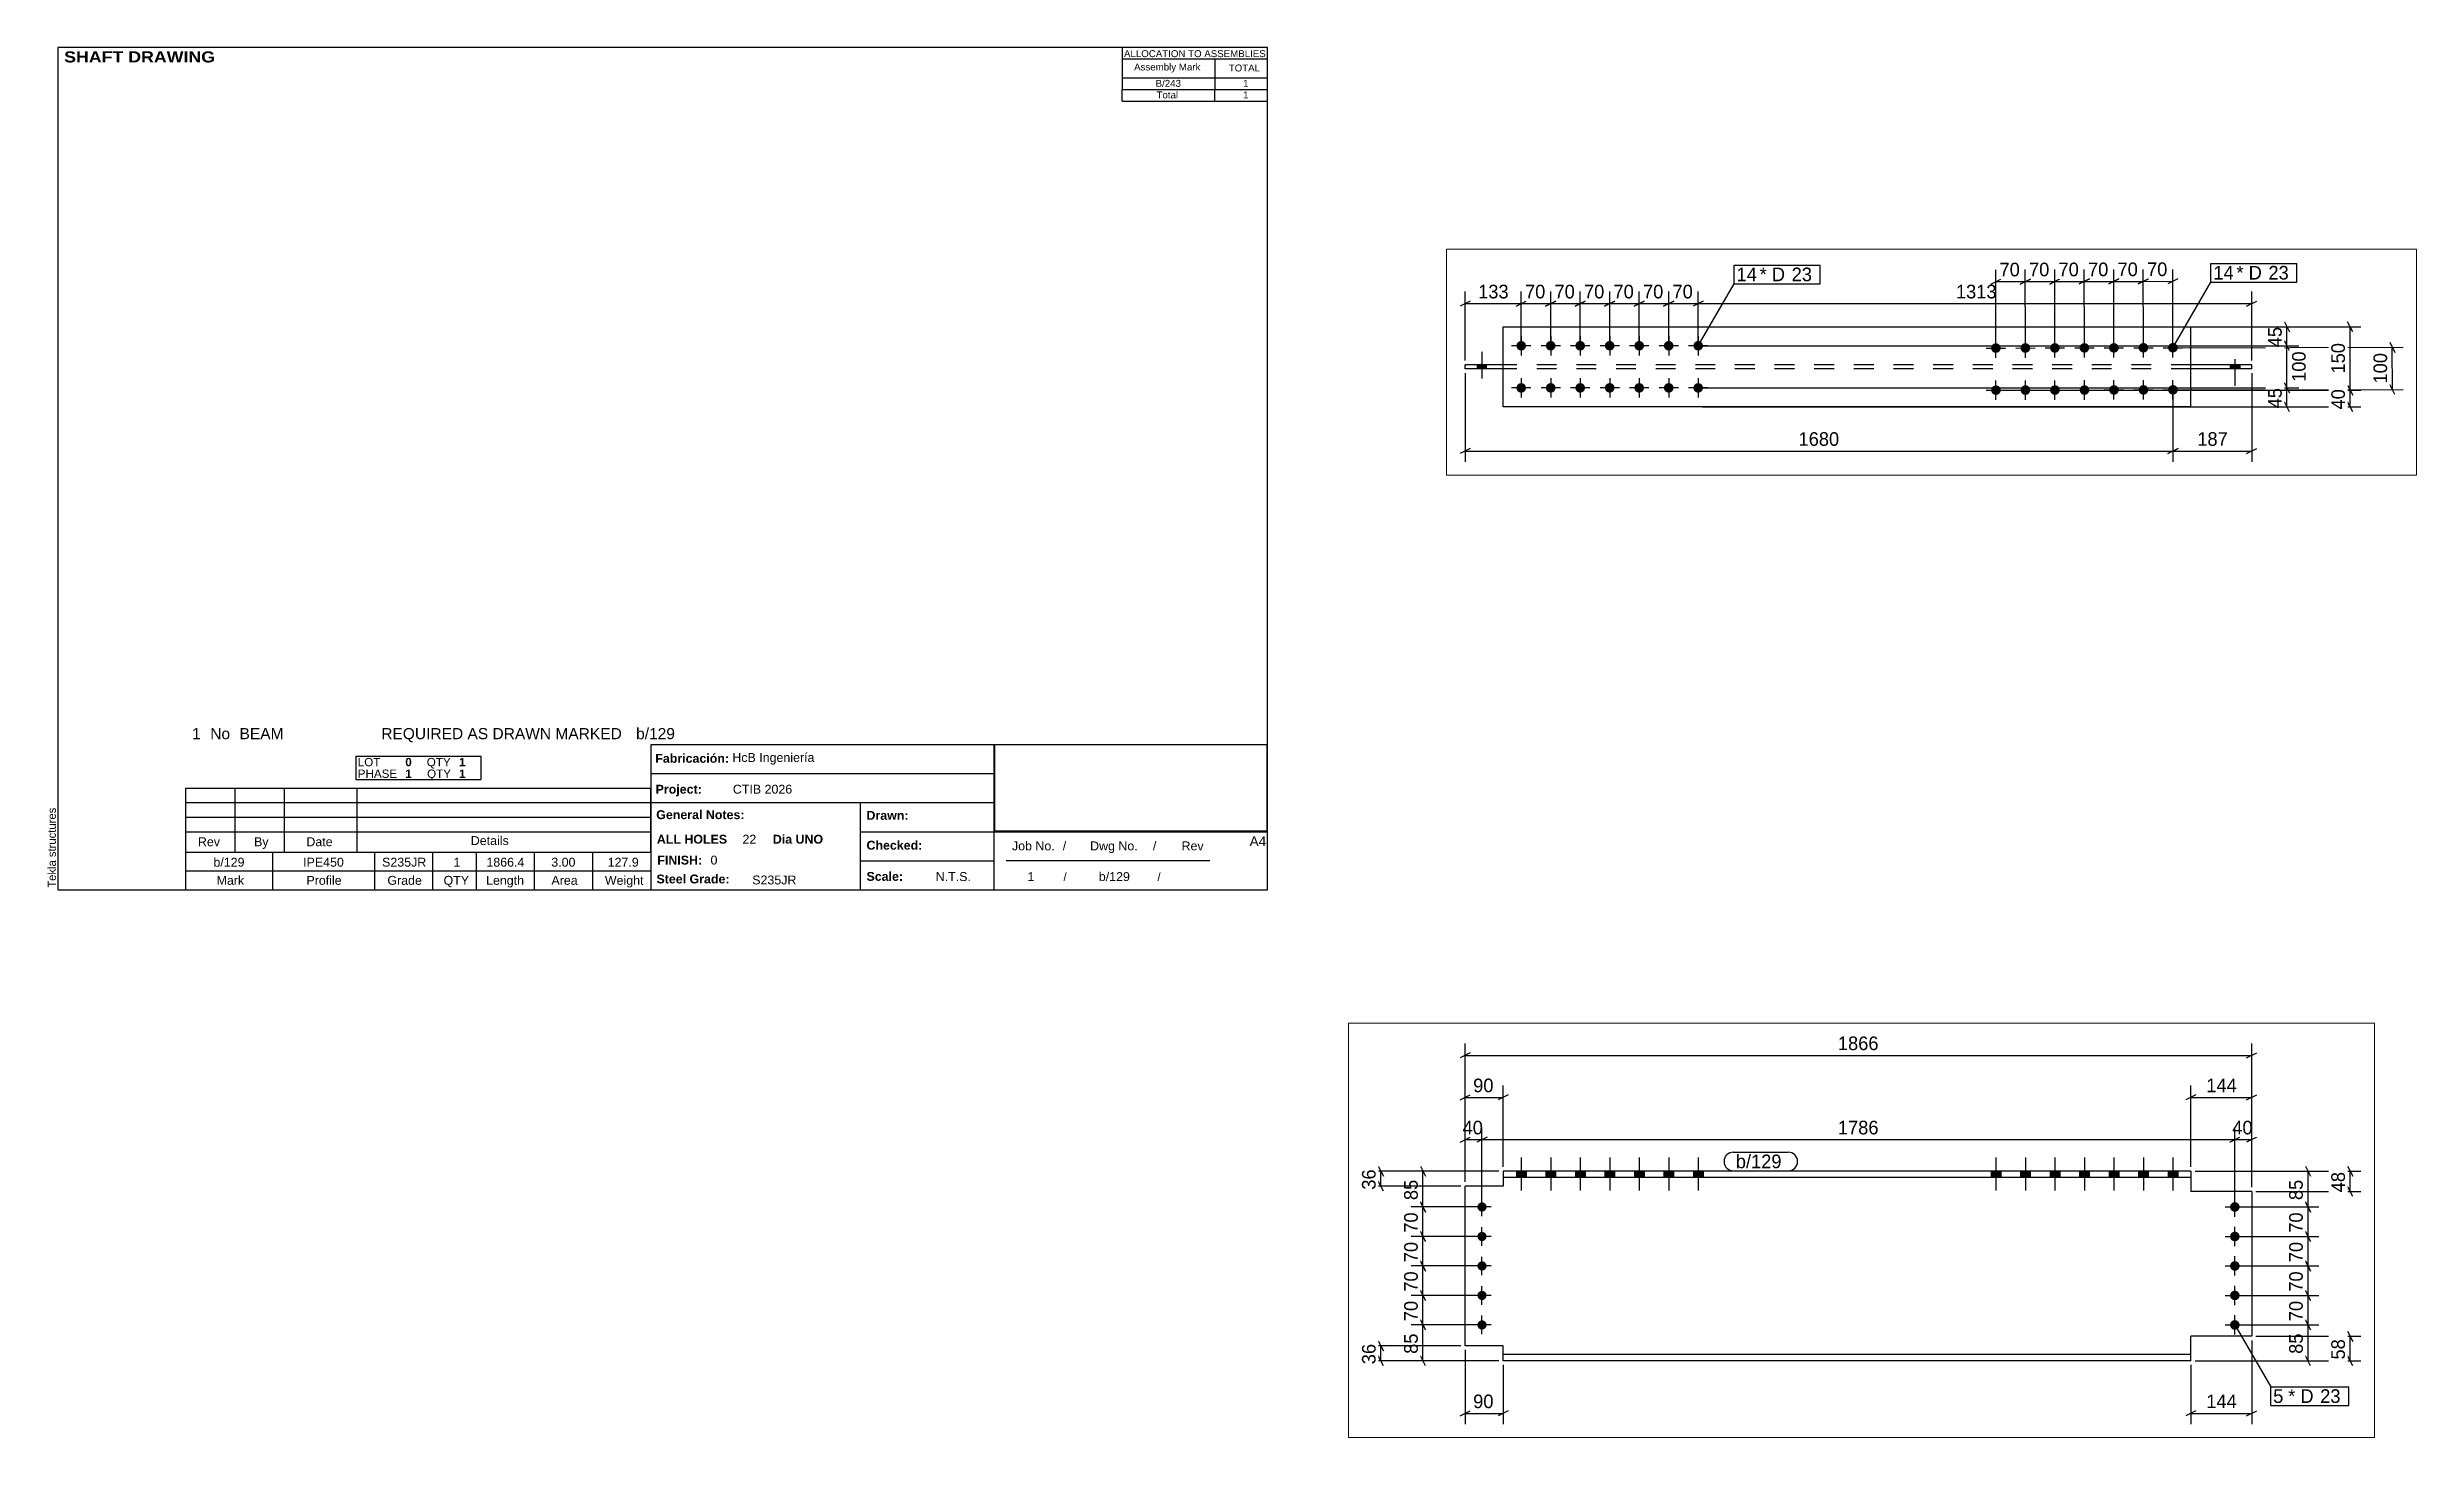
# Paper-space layout 'Layout1' of a CAD drawing. Header units: millimetres. Extents: x 2 to 565, y -125 to 205.
# The model-space entities are those that its viewports show. They can reach past a viewport. Long polylines and large blocks are cut down to what shows.
import ezdxf

# ---------------------------------------------------------------- set-up
doc = ezdxf.new("R2010")
doc.units = ezdxf.units.MM
doc.linetypes.add('DXK_LINE_DOT4', pattern=[0.9408, 0.4704, -0.4704])
doc.layers.add('Viewport layer', color=7, linetype='Continuous', plot=False)
doc.styles.add('Arial', font='ARIAL.TTF', dxfattribs={"height": 0.2})
doc.styles.add('Arial Black', font='ARIBLK.TTF', dxfattribs={"height": 0.2})
doc.styles.add('Arial Bold', font='ARIALBD.TTF', dxfattribs={"height": 0.2})
doc.styles.add('Comic Sans MS', font='COMIC.TTF', dxfattribs={"height": 0.2})

msp = doc.modelspace()

# ---------------------------------------------------------------- hatches: boundary and pattern name
at = {"linetype": 'Continuous'}
for points in [[(7699.6, 618), (7722.6, 618), (7722.6, 632.6), (7699.6, 632.6)], [(7699.6, 618), (7722.6, 618), (7722.6, 632.6), (7699.6, 632.6)], [(7769.6, 618), (7792.6, 618), (7792.6, 632.6), (7769.6, 632.6)], [(7769.6, 618), (7792.6, 618), (7792.6, 632.6), (7769.6, 632.6)], [(7839.6, 618), (7862.6, 618), (7862.6, 632.6), (7839.6, 632.6)], [(7839.6, 618), (7862.6, 618), (7862.6, 632.6), (7839.6, 632.6)], [(7909.6, 618), (7932.6, 618), (7932.6, 632.6), (7909.6, 632.6)], [(7909.6, 618), (7932.6, 618), (7932.6, 632.6), (7909.6, 632.6)], [(7979.6, 618), (8002.6, 618), (8002.6, 632.6), (7979.6, 632.6)], [(7979.6, 618), (8002.6, 618), (8002.6, 632.6), (7979.6, 632.6)], [(8049.6, 618), (8072.6, 618), (8072.6, 632.6), (8049.6, 632.6)], [(8049.6, 618), (8072.6, 618), (8072.6, 632.6), (8049.6, 632.6)], [(8119.6, 618), (8142.6, 618), (8142.6, 632.6), (8119.6, 632.6)], [(8119.6, 618), (8142.6, 618), (8142.6, 632.6), (8119.6, 632.6)], [(8849, 632.6), (8826, 632.6), (8826, 618), (8849, 618)], [(8849.1, 632.6), (8826.1, 632.6), (8826.1, 618), (8849.1, 618)], [(8919, 632.6), (8896, 632.6), (8896, 618), (8919, 618)], [(8919.1, 632.6), (8896.1, 632.6), (8896.1, 618), (8919.1, 618)], [(8989, 632.6), (8966, 632.6), (8966, 618), (8989, 618)], [(8989.1, 632.6), (8966.1, 632.6), (8966.1, 618), (8989.1, 618)], [(9059, 632.6), (9036, 632.6), (9036, 618), (9059, 618)], [(9059.1, 632.6), (9036.1, 632.6), (9036.1, 618), (9059.1, 618)], [(9129, 632.6), (9106, 632.6), (9106, 618), (9129, 618)], [(9129.1, 632.6), (9106.1, 632.6), (9106.1, 618), (9129.1, 618)], [(9199, 632.6), (9176, 632.6), (9176, 618), (9199, 618)], [(9199.1, 632.6), (9176.1, 632.6), (9176.1, 618), (9199.1, 618)], [(9269, 632.6), (9246, 632.6), (9246, 618), (9269, 618)], [(9269.1, 632.6), (9246.1, 632.6), (9246.1, 618), (9269.1, 618)], [(7607.1, 547.6, -1), (7629.1, 547.6, -1)], [(9393, 547.6, -1), (9416, 547.6, -1)], [(7607.1, 477.6, -1), (7629.1, 477.6, -1)], [(9393, 477.6, -1), (9416, 477.6, -1)], [(7607.1, 407.6, -1), (7629.1, 407.6, -1)], [(9393, 407.6, -1), (9416, 407.6, -1)], [(7607.1, 337.6, -1), (7629.1, 337.6, -1)], [(9393, 337.6, -1), (9416, 337.6, -1)], [(177, 296.1, -1), (177, 319.1, -1)], [(247, 296.1, -1), (247, 319.1, -1)], [(317, 296.1, -1), (317, 319.1, -1)], [(387, 296.1, -1), (387, 319.1, -1)], [(457, 296.1, -1), (457, 319.1, -1)], [(527, 296.1, -1), (527, 319.1, -1)], [(597, 296.1, -1), (597, 319.1, -1)], [(1303.3, 313.6, -1), (1303.4, 290.6, -1)], [(1373.3, 313.8, -1), (1373.4, 290.8, -1)], [(1443.3, 313.9, -1), (1443.4, 290.9, -1)], [(1513.3, 314, -1), (1513.4, 291, -1)], [(1583.3, 314.1, -1), (1583.4, 291.1, -1)], [(1653.3, 314.3, -1), (1653.4, 291.3, -1)], [(1723.3, 314.4, -1), (1723.4, 291.4, -1)], [(95, 262.3), (73, 262.3), (73, 252.9), (95, 252.9)], [(95, 262.3), (73, 262.3), (73, 252.9), (95, 252.9)], [(95, 262.3), (73, 262.3), (73, 252.9), (95, 252.9)], [(95, 262.3), (73, 262.3), (73, 252.9), (95, 252.9)], [(95, 262.3), (73, 262.3), (73, 252.9), (95, 252.9)], [(1858.9, 252.9), (1881.9, 252.9), (1881.9, 262.3), (1858.9, 262.3)], [(1858.9, 252.9), (1881.9, 252.9), (1881.9, 262.3), (1858.9, 262.3)], [(1858.9, 252.9), (1881.9, 252.9), (1881.9, 262.3), (1858.9, 262.3)], [(1858.9, 252.9), (1881.9, 252.9), (1881.9, 262.3), (1858.9, 262.3)], [(1858.9, 252.9), (1881.9, 252.9), (1881.9, 262.3), (1858.9, 262.3)], [(7607.1, 267.6, -1), (7629.1, 267.6, -1)], [(9393, 267.6, -1), (9416, 267.6, -1)], [(177, 196.1, -1), (177, 219.1, -1)], [(247, 196.1, -1), (247, 219.1, -1)], [(317, 196.1, -1), (317, 219.1, -1)], [(387, 196.1, -1), (387, 219.1, -1)], [(457, 196.1, -1), (457, 219.1, -1)], [(527, 196.1, -1), (527, 219.1, -1)], [(597, 196.1, -1), (597, 219.1, -1)], [(1303.5, 213.6, -1), (1303.6, 190.6, -1)], [(1373.5, 213.8, -1), (1373.6, 190.8, -1)], [(1443.5, 213.9, -1), (1443.6, 190.9, -1)], [(1513.5, 214, -1), (1513.6, 191, -1)], [(1583.5, 214.1, -1), (1583.6, 191.2, -1)], [(1653.5, 214.3, -1), (1653.6, 191.3, -1)], [(1723.5, 214.4, -1), (1723.6, 191.4, -1)]]:
    msp.add_hatch(color=3, dxfattribs=at).paths.add_polyline_path(points)

# ---------------------------------------------------------------- linework, layer by layer
at = {"color": 8, "linetype": 'Continuous'}
for p, q in [((7590.1, 913.6), (7566.1, 901.6)), ((7578.1, 907.6), (9444.5, 907.6)), ((9432.5, 901.6), (9456.5, 913.6)), ((7566.1, 801.6), (7590.1, 813.6)), ((7578.1, 807.6), (7668.4, 807.6)), ((7680.4, 813.6), (7656.4, 801.6)), ((7668.4, 642.6), (7668.4, 836)), ((9312.3, 813.6), (9288.3, 801.6)), ((9300.3, 642.6), (9300.3, 836)), ((9300.3, 807.6), (9444.5, 807.6)), ((9432.5, 801.6), (9456.5, 813.6)), ((7578.1, 607), (7578.1, 736)), ((7618.1, 557.6), (7618.1, 736)), ((9404.5, 557.6), (9404.5, 736)), ((9444.5, 594.6), (9444.5, 736)), ((7566.1, 701.6), (7590.1, 713.6)), ((7578.1, 707.6), (7618.1, 707.6)), ((7630.1, 713.6), (7606.1, 701.6)), ((9392.5, 701.6), (9416.5, 713.6)), ((9404.5, 707.6), (9444.5, 707.6)), ((9456.5, 713.6), (9432.5, 701.6)), ((7372.1, 644.6), (7384.1, 620.6)), ((7378.1, 597), (7378.1, 632.6)), ((7658.4, 632.6), (7449.7, 632.6)), ((7472.1, 644.6), (7484.1, 620.6)), ((7478.1, 547.6), (7478.1, 632.6)), ((9310.3, 632.6), (9603.7, 632.6)), ((9572.1, 644.6), (9584.1, 620.6)), ((9578.1, 547.6), (9578.1, 632.6)), ((9672.1, 644.6), (9684.1, 620.6)), ((9678.1, 584.6), (9678.1, 632.6)), ((7384.1, 585), (7372.1, 609)), ((9684.1, 572.6), (9672.1, 596.6)), ((7608.1, 547.6), (7449.7, 547.6)), ((7484.1, 535.6), (7472.1, 559.6)), ((9414.5, 547.6), (9603.7, 547.6)), ((9584.1, 535.6), (9572.1, 559.6)), ((1361.1, 454), (1385.1, 466)), ((1373.3, 312.3), (1373, 488.4)), ((1373.1, 460), (1443.1, 460.1)), ((1455.1, 466.1), (1431.1, 454.1)), ((1443.3, 312.4), (1443, 488.5)), ((1501.1, 454.2), (1525.1, 466.2)), ((1513.3, 312.5), (1513, 488.6)), ((1571.1, 454.3), (1595.1, 466.4)), ((1583.3, 312.6), (1583, 488.7)), ((1583.1, 460.3), (1653.1, 460.5)), ((1665.1, 466.5), (1641.1, 454.5)), ((1653.3, 312.8), (1653, 488.9)), ((1735.1, 466.6), (1711.1, 454.6)), ((1723.3, 312.9), (1723, 489)), ((7608.1, 477.6), (7449.7, 477.6)), ((7484.1, 465.6), (7472.1, 489.6)), ((9414.5, 477.6), (9603.7, 477.6)), ((9584.1, 465.6), (9572.1, 489.6)), ((56, 413.6), (32, 401.6)), ((44, 272.3), (44, 436)), ((44, 407.6), (177, 407.6)), ((165, 401.6), (189, 413.6)), ((177, 317.6), (177, 436)), ((235, 401.6), (259, 413.6)), ((247, 317.6), (247, 436)), ((305, 401.6), (329, 413.6)), ((317, 317.6), (317, 436)), ((375, 401.6), (399, 413.6)), ((387, 317.6), (387, 436)), ((445, 401.6), (469, 413.6)), ((457, 317.6), (457, 436)), ((515, 401.6), (539, 413.6)), ((527, 317.6), (527, 436)), ((527, 407.6), (597, 407.6)), ((609, 413.6), (585, 401.6)), ((609, 413.6), (585, 401.6)), ((597, 317.6), (597, 436)), ((597, 317.6), (597, 436)), ((597, 407.6), (1910.4, 407.6)), ((1898.4, 401.6), (1922.4, 413.6)), ((1910.4, 272.3), (1910.4, 436)), ((7608.1, 407.6), (7449.7, 407.6)), ((7472.1, 419.6), (7484.1, 395.6)), ((7478.1, 337.6), (7478.1, 407.6)), ((9414.5, 407.6), (9603.7, 407.6)), ((9584.1, 395.6), (9572.1, 419.6)), ((607, 352.6), (2019.6, 352.6)), ((1988, 364.6), (2000, 340.6)), ((1994, 307.6), (1994, 352.6)), ((2150, 340.6), (2138, 364.6)), ((2144, 202.1), (2144, 352.6)), ((7608.1, 337.6), (7449.7, 337.6)), ((7484.1, 325.6), (7472.1, 349.6)), ((9414.5, 337.6), (9603.7, 337.6)), ((9584.1, 325.6), (9572.1, 349.6)), ((607, 307.6), (2019.6, 307.6)), ((1733.4, 302.9), (2269.5, 303.9)), ((2000, 295.6), (1988, 319.6)), ((2237.9, 315.8), (2249.9, 291.8)), ((2244.1, 203.8), (2243.9, 303.8)), ((44, 242.9), (44, 32)), ((1910.4, 242.9), (1910.4, 32)), ((7372.1, 230.2), (7384.1, 206.2)), ((7608.1, 267.6), (7449.7, 267.6)), ((7484.1, 255.6), (7472.1, 279.6)), ((9414.5, 267.6), (9603.7, 267.6)), ((9444.5, 230.6), (9444.5, 32)), ((9584.1, 255.6), (9572.1, 279.6)), ((9672.1, 252.6), (9684.1, 228.6)), ((9678.1, 182.6), (9678.1, 240.6)), ((607, 207.6), (2022.4, 207.6)), ((1723.5, 192.9), (1723.5, 32)), ((1723.5, 192.9), (1723.5, 32)), ((1733.5, 202.9), (2269.7, 203.9)), ((2000, 195.6), (1988, 219.6)), ((2000, 150.6), (1988, 174.6)), ((2138, 214.1), (2150, 190.1)), ((2150, 150.6), (2138, 174.6)), ((2144, 162.6), (2144, 202.1)), ((2250.1, 191.8), (2238.1, 215.8)), ((7384.1, 170.6), (7372.1, 194.6)), ((7378.1, 182.6), (7378.1, 218.2)), ((7658.4, 182.6), (7449.7, 182.6)), ((7484.1, 170.6), (7472.1, 194.6)), ((7578.1, 208.2), (7578.1, 32)), ((7668.4, 172.6), (7668.4, 32)), ((9300.3, 172.6), (9300.3, 32)), ((9310.3, 182.6), (9603.7, 182.6)), ((9584.1, 170.6), (9572.1, 194.6)), ((9684.1, 170.6), (9672.1, 194.6)), ((607, 162.6), (2019.6, 162.6)), ((56, 63.6), (32, 51.6)), ((44, 57.6), (1723.5, 57.6)), ((1735.5, 63.6), (1711.5, 51.6)), ((1711.5, 51.6), (1735.5, 63.6)), ((1723.5, 57.6), (1910.4, 57.6)), ((1898.4, 51.6), (1922.4, 63.6)), ((7566.1, 51.6), (7590.1, 63.6)), ((7578.1, 57.6), (7668.4, 57.6)), ((7680.4, 63.6), (7656.4, 51.6)), ((9312.3, 63.6), (9288.3, 51.6)), ((9300.3, 57.6), (9444.5, 57.6)), ((9432.5, 51.6), (9456.5, 63.6))]:
    msp.add_line(p, q, dxfattribs=at)
at = {"color": 7, "linetype": 'Continuous'}
for p, q in [((7668.4, 632.6), (7668.4, 618)), ((9300.3, 632.6), (7668.4, 632.6)), ((9300.3, 632.6), (9300.3, 618)), ((7668.4, 597), (7578.1, 597)), ((7578.1, 218.2), (7578.1, 597)), ((7668.4, 618), (7668.4, 597)), ((7668.4, 618), (9300.3, 618)), ((9300.3, 618), (9300.3, 584.6)), ((9444.5, 584.6), (9300.3, 584.6)), ((9444.5, 584.6), (9444.5, 240.6)), ((134.3, 162.6), (134.3, 352.6)), ((134.3, 352.6), (1766.2, 352.6)), ((1766.2, 162.6), (1766.2, 352.6)), ((134.3, 262.3), (44, 262.3)), ((44, 252.9), (44, 262.3)), ((134.3, 252.9), (44, 252.9)), ((1910.4, 262.3), (1766.2, 262.3)), ((1910.4, 252.9), (1766.2, 252.9)), ((1910.4, 252.9), (1910.4, 262.3)), ((9444.5, 240.6), (9300.3, 240.6)), ((9300.3, 182.6), (9300.3, 240.6)), ((7668.4, 218.2), (7578.1, 218.2)), ((7668.4, 182.6), (7668.4, 218.2)), ((9300.3, 197.2), (7668.4, 197.2)), ((9300.3, 182.6), (7668.4, 182.6)), ((1766.2, 162.6), (134.3, 162.6))]:
    msp.add_line(p, q, dxfattribs=at)
at = {"color": 3, "linetype": 'Continuous'}
for p, q in [((7699.6, 632.6), (7699.6, 618)), ((7699.6, 632.6), (7699.6, 618)), ((7711.1, 664.8), (7711.1, 586.6)), ((7711.1, 664.8), (7711.1, 586.6)), ((7722.6, 632.6), (7722.6, 618)), ((7722.6, 632.6), (7722.6, 618)), ((7769.6, 632.6), (7769.6, 618)), ((7769.6, 632.6), (7769.6, 618)), ((7781.1, 664.8), (7781.1, 586.6)), ((7781.1, 664.8), (7781.1, 586.6)), ((7792.6, 632.6), (7792.6, 618)), ((7792.6, 632.6), (7792.6, 618)), ((7839.6, 632.6), (7839.6, 618)), ((7839.6, 632.6), (7839.6, 618)), ((7851.1, 664.8), (7851.1, 586.6)), ((7851.1, 664.8), (7851.1, 586.6)), ((7862.6, 632.6), (7862.6, 618)), ((7862.6, 632.6), (7862.6, 618)), ((7909.6, 632.6), (7909.6, 618)), ((7909.6, 632.6), (7909.6, 618)), ((7921.1, 664.8), (7921.1, 586.6)), ((7921.1, 664.8), (7921.1, 586.6)), ((7932.6, 632.6), (7932.6, 618)), ((7932.6, 632.6), (7932.6, 618)), ((7979.6, 632.6), (7979.6, 618)), ((7979.6, 632.6), (7979.6, 618)), ((7991.1, 664.8), (7991.1, 586.6)), ((7991.1, 664.8), (7991.1, 586.6)), ((8002.6, 632.6), (8002.6, 618)), ((8002.6, 632.6), (8002.6, 618)), ((8049.6, 632.6), (8049.6, 618)), ((8049.6, 632.6), (8049.6, 618)), ((8061.1, 664.8), (8061.1, 586.6)), ((8061.1, 664.8), (8061.1, 586.6)), ((8072.6, 632.6), (8072.6, 618)), ((8072.6, 632.6), (8072.6, 618)), ((8119.6, 632.6), (8119.6, 618)), ((8119.6, 632.6), (8119.6, 618)), ((8131.1, 664.8), (8131.1, 586.6)), ((8131.1, 664.8), (8131.1, 586.6)), ((8142.6, 632.6), (8142.6, 618)), ((8142.6, 632.6), (8142.6, 618)), ((8826, 632.6), (8826, 618)), ((8826.1, 632.6), (8826.1, 618)), ((8837.5, 664.8), (8837.5, 586.6)), ((8837.6, 664.8), (8837.6, 586.6)), ((8849, 632.6), (8849, 618)), ((8849.1, 632.6), (8849.1, 618)), ((8896, 632.6), (8896, 618)), ((8896.1, 632.6), (8896.1, 618)), ((8907.5, 664.8), (8907.5, 586.6)), ((8907.6, 664.8), (8907.6, 586.6)), ((8919, 632.6), (8919, 618)), ((8919.1, 632.6), (8919.1, 618)), ((8966, 632.6), (8966, 618)), ((8966.1, 632.6), (8966.1, 618)), ((8977.5, 664.8), (8977.5, 586.6)), ((8977.6, 664.8), (8977.6, 586.6)), ((8989, 632.6), (8989, 618)), ((8989.1, 632.6), (8989.1, 618)), ((9036, 632.6), (9036, 618)), ((9036.1, 632.6), (9036.1, 618)), ((9047.5, 664.8), (9047.5, 586.6)), ((9047.6, 664.8), (9047.6, 586.6)), ((9059, 632.6), (9059, 618)), ((9059.1, 632.6), (9059.1, 618)), ((9106, 632.6), (9106, 618)), ((9106.1, 632.6), (9106.1, 618)), ((9117.5, 664.8), (9117.5, 586.6)), ((9117.6, 664.8), (9117.6, 586.6)), ((9129, 632.6), (9129, 618)), ((9129.1, 632.6), (9129.1, 618)), ((9176, 632.6), (9176, 618)), ((9176.1, 632.6), (9176.1, 618)), ((9187.5, 664.8), (9187.5, 586.6)), ((9187.6, 664.8), (9187.6, 586.6)), ((9199, 632.6), (9199, 618)), ((9199.1, 632.6), (9199.1, 618)), ((9246, 632.6), (9246, 618)), ((9246.1, 632.6), (9246.1, 618)), ((9257.5, 664.8), (9257.5, 586.6)), ((9257.6, 664.8), (9257.6, 586.6)), ((9269, 632.6), (9269, 618)), ((9269.1, 632.6), (9269.1, 618)), ((7618.1, 525.6), (7618.1, 569.6)), ((9404.5, 524.6), (9404.5, 570.6)), ((7640.1, 547.6), (7596.1, 547.6)), ((9381.5, 547.6), (9427.5, 547.6)), ((7640.1, 477.6), (7596.1, 477.6)), ((7618.1, 455.6), (7618.1, 499.6)), ((9381.5, 477.6), (9427.5, 477.6)), ((9404.5, 454.6), (9404.5, 500.6)), ((7640.1, 407.6), (7596.1, 407.6)), ((7618.1, 385.6), (7618.1, 429.6)), ((9381.5, 407.6), (9427.5, 407.6)), ((9404.5, 384.6), (9404.5, 430.6)), ((7640.1, 337.6), (7596.1, 337.6)), ((7618.1, 315.6), (7618.1, 359.6)), ((9381.5, 337.6), (9427.5, 337.6)), ((9404.5, 314.6), (9404.5, 360.6)), ((84, 229.7), (84, 292.9)), ((84, 229.7), (84, 292.9)), ((84, 229.7), (84, 292.9)), ((84, 229.7), (84, 292.9)), ((84, 229.7), (84, 292.9)), ((200, 307.6), (154, 307.6)), ((177, 330.6), (177, 284.6)), ((270, 307.6), (224, 307.6)), ((247, 330.6), (247, 284.6)), ((340, 307.6), (294, 307.6)), ((317, 330.6), (317, 284.6)), ((410, 307.6), (364, 307.6)), ((387, 330.6), (387, 284.6)), ((480, 307.6), (434, 307.6)), ((457, 330.6), (457, 284.6)), ((550, 307.6), (504, 307.6)), ((527, 330.6), (527, 284.6)), ((620, 307.6), (574, 307.6)), ((597, 330.6), (597, 284.6)), ((1280.4, 302.1), (1326.4, 302.2)), ((1303.4, 279.1), (1303.3, 325.1)), ((1350.4, 302.2), (1396.4, 302.3)), ((1373.4, 279.3), (1373.3, 325.3)), ((1420.4, 302.4), (1466.4, 302.4)), ((1443.4, 279.4), (1443.3, 325.4)), ((1490.4, 302.5), (1536.4, 302.6)), ((1513.4, 279.5), (1513.3, 325.5)), ((1560.4, 302.6), (1606.4, 302.7)), ((1583.4, 279.6), (1583.3, 325.6)), ((1630.4, 302.7), (1676.4, 302.8)), ((1653.4, 279.8), (1653.3, 325.8)), ((1700.4, 302.9), (1746.4, 302.9)), ((1723.4, 279.9), (1723.3, 325.9)), ((7618.1, 245.6), (7618.1, 289.6)), ((9404.5, 244.6), (9404.5, 290.6)), ((73, 252.9), (73, 262.3)), ((73, 252.9), (73, 262.3)), ((73, 252.9), (73, 262.3)), ((73, 252.9), (73, 262.3)), ((73, 252.9), (73, 262.3)), ((95, 252.9), (95, 262.3)), ((95, 252.9), (95, 262.3)), ((95, 252.9), (95, 262.3)), ((95, 252.9), (95, 262.3)), ((95, 252.9), (95, 262.3)), ((177, 230.6), (177, 184.6)), ((247, 230.6), (247, 184.6)), ((317, 230.6), (317, 184.6)), ((387, 230.6), (387, 184.6)), ((457, 230.6), (457, 184.6)), ((527, 230.6), (527, 184.6)), ((597, 230.6), (597, 184.6)), ((1303.6, 179.1), (1303.5, 225.1)), ((1373.6, 179.3), (1373.5, 225.3)), ((1443.6, 179.4), (1443.5, 225.4)), ((1513.6, 179.5), (1513.5, 225.5)), ((1583.6, 179.7), (1583.5, 225.6)), ((1653.6, 179.8), (1653.5, 225.8)), ((1723.6, 179.9), (1723.5, 225.9)), ((1858.9, 262.3), (1858.9, 252.9)), ((1858.9, 262.3), (1858.9, 252.9)), ((1858.9, 262.3), (1858.9, 252.9)), ((1858.9, 262.3), (1858.9, 252.9)), ((1858.9, 262.3), (1858.9, 252.9)), ((1870.4, 275.5), (1870.4, 212.3)), ((1870.4, 275.5), (1870.4, 212.3)), ((1870.4, 275.5), (1870.4, 212.3)), ((1870.4, 275.5), (1870.4, 212.3)), ((1870.4, 275.5), (1870.4, 212.3)), ((1881.9, 262.3), (1881.9, 252.9)), ((1881.9, 262.3), (1881.9, 252.9)), ((1881.9, 262.3), (1881.9, 252.9)), ((1881.9, 262.3), (1881.9, 252.9)), ((1881.9, 262.3), (1881.9, 252.9)), ((7640.1, 267.6), (7596.1, 267.6)), ((9381.5, 267.6), (9427.5, 267.6)), ((200, 207.6), (154, 207.6)), ((270, 207.6), (224, 207.6)), ((340, 207.6), (294, 207.6)), ((410, 207.6), (364, 207.6)), ((480, 207.6), (434, 207.6)), ((550, 207.6), (504, 207.6)), ((620, 207.6), (574, 207.6)), ((1280.5, 202.1), (1326.5, 202.2)), ((1350.5, 202.2), (1396.5, 202.3)), ((1420.5, 202.4), (1466.5, 202.4)), ((1490.5, 202.5), (1536.5, 202.6)), ((1560.5, 202.6), (1606.5, 202.7)), ((1630.5, 202.7), (1676.5, 202.8)), ((1700.5, 202.9), (1746.5, 202.9))]:
    msp.add_line(p, q, dxfattribs=at)
at = {"color": 7, "linetype": 'DXK_LINE_DOT4'}
for p, q in [((1766.2, 262.3), (134.3, 262.3)), ((1766.2, 252.9), (134.3, 252.9))]:
    msp.add_line(p, q, dxfattribs=at)

# ---------------------------------------------------------------- wipeouts: each hides what was drawn before it
at = {"color": 0}
for points in [[(733.3, 460.8), (733.3, 492.8), (688, 492.8), (688, 460.8)], [(1864.6, 464.8), (1864.6, 496.8), (1819.4, 496.8), (1819.4, 464.8)], [(9521.6, 82.4), (9521.6, 114.4), (9495.5, 114.4), (9495.5, 82.4)]]:
    msp.add_wipeout(points, dxfattribs=at)

# ---------------------------------------------------------------- next in the draw order: wipeouts: each hides what was drawn before it
for points in [[(8566.4, 913.6), (8566.4, 958.4), (8456.2, 958.4), (8456.2, 913.6)], [(9414.5, 813.6), (9414.5, 858.4), (9330.3, 858.4), (9330.3, 813.6)], [(7630.6, 713.6), (7630.6, 758.4), (7565.6, 758.4), (7565.6, 713.6)], [(9457, 713.6), (9457, 758.4), (9392.1, 758.4), (9392.1, 713.6)], [(7472.1, 622.6), (7427.3, 622.6), (7427.3, 557.6), (7472.1, 557.6)], [(8338.9, 639.6), (8338.9, 671.6), (8220.4, 671.6), (8220.4, 639.6)], [(9572.1, 622.6), (9527.3, 622.6), (9527.3, 557.6), (9572.1, 557.6)], [(1440.5, 466.1), (1440.4, 510.9), (1375.5, 510.8), (1375.6, 466)], [(1650.5, 466.5), (1650.4, 511.3), (1585.5, 511.2), (1585.6, 466.4)], [(152.6, 413.6), (152.6, 458.4), (68.4, 458.4), (68.4, 413.6)], [(594.5, 413.6), (594.5, 458.4), (529.6, 458.4), (529.6, 413.6)], [(733.3, 460.8), (733.3, 492.8), (688, 492.8), (688, 460.8)], [(1305.4, 413.6), (1305.4, 458.4), (1202.1, 458.4), (1202.1, 413.6)], [(1864.6, 464.8), (1864.6, 496.8), (1819.4, 496.8), (1819.4, 464.8)], [(7472.1, 405.1), (7427.3, 405.1), (7427.3, 340.1), (7472.1, 340.1)], [(1988, 362.6), (1943.2, 362.6), (1943.2, 297.6), (1988, 297.6)], [(2138, 319.4), (2093.2, 319.4), (2093.2, 235.3), (2138, 235.3)], [(2237.9, 295.9), (2193.1, 295.8), (2193.3, 211.7), (2238.1, 211.7)], [(9521.6, 82.4), (9521.6, 114.4), (9495.5, 114.4), (9495.5, 82.4)], [(938.9, 63.6), (938.9, 108.4), (828.7, 108.4), (828.7, 63.6)], [(1859.1, 63.6), (1859.1, 108.4), (1774.9, 108.4), (1774.9, 63.6)], [(7655.7, 63.6), (7655.7, 108.4), (7590.8, 108.4), (7590.8, 63.6)], [(9414.5, 63.6), (9414.5, 108.4), (9330.3, 108.4), (9330.3, 63.6)]]:
    msp.add_wipeout(points, dxfattribs=at)

# ---------------------------------------------------------------- next in the draw order: linework, layer by layer
at = {"color": 8, "linetype": 'Continuous'}
for p, q in [((9444.5, 594.6), (9444.5, 936)), ((7578.1, 607), (7578.1, 836)), ((9444.5, 594.6), (9444.5, 836)), ((7618.1, 557.6), (7618.1, 736)), ((9404.5, 557.6), (9404.5, 736)), ((7630.1, 713.6), (7606.1, 701.6)), ((7618.1, 707.6), (9404.5, 707.6)), ((9392.5, 701.6), (9416.5, 713.6)), ((7658.4, 632.6), (7349.7, 632.6)), ((9310.3, 632.6), (9703.7, 632.6)), ((7568.1, 597), (7349.7, 597)), ((9454.5, 584.6), (9703.7, 584.6)), ((7608.1, 547.6), (7449.7, 547.6)), ((7472.1, 559.6), (7484.1, 535.6)), ((7478.1, 477.6), (7478.1, 547.6)), ((9414.5, 547.6), (9603.7, 547.6)), ((9572.1, 559.6), (9584.1, 535.6)), ((9578.1, 477.6), (9578.1, 547.6)), ((1291.1, 453.8), (1315.1, 465.9)), ((1303.3, 312.1), (1303, 488.2)), ((1303.1, 459.8), (1373.1, 460)), ((1385.1, 466), (1361.1, 454)), ((1373.3, 312.3), (1373, 488.4)), ((1431.1, 454.1), (1455.1, 466.1)), ((1443.3, 312.4), (1443, 488.5)), ((1513.1, 460.2), (1583.1, 460.3)), ((1595.1, 466.4), (1571.1, 454.3)), ((1583.3, 312.6), (1583, 488.7)), ((1641.1, 454.5), (1665.1, 466.5)), ((1653.3, 312.8), (1653, 488.9)), ((1653.1, 460.5), (1723.1, 460.6)), ((165, 401.6), (189, 413.6)), ((177, 317.6), (177, 436)), ((457, 407.6), (527, 407.6)), ((539, 413.6), (515, 401.6)), ((527, 317.6), (527, 436)), ((7608.1, 407.6), (7449.7, 407.6)), ((7484.1, 395.6), (7472.1, 419.6)), ((1313.5, 352.6), (2169.6, 352.6)), ((7608.1, 337.6), (7449.7, 337.6)), ((7472.1, 349.6), (7484.1, 325.6)), ((7478.1, 267.6), (7478.1, 337.6)), ((607, 307.6), (2022.4, 307.6)), ((1988, 319.6), (2000, 295.6)), ((1994, 207.6), (1994, 307.6)), ((2138, 214.1), (2150, 190.1))]:
    msp.add_line(p, q, dxfattribs=at)
at = {"color": 7, "linetype": 'Continuous'}
for p, q in [((597, 307.6), (682, 454.8)), ((682, 454.8), (682, 498.8)), ((1813.4, 458.8), (1813.4, 502.8)), ((9404.5, 267.6), (9489.5, 120.4)), ((9489.5, 76.4), (9489.5, 120.4))]:
    msp.add_line(p, q, dxfattribs=at)

# ---------------------------------------------------------------- next in the draw order: texts
at = {"color": 3, "style": 'Comic Sans MS'}
for s, p in [('1866', (8462.6, 920)), ('144', (9336.7, 820)), ('40', (7572, 720)), ('40', (9398.5, 720)), ('133', (74.8, 420)), ('70', (536, 420)), ('1313', (1208.5, 420)), ('1680', (835.1, 70)), ('187', (1781.3, 70)), ('90', (7597.2, 70)), ('144', (9336.7, 70))]:
    msp.add_text(s, height=32.38, dxfattribs=at).set_placement(p)
for s, rotation, p in [('85', 90.0002, (7465.7, 564)), ('85', 90.0002, (9565.7, 564)), ('70', 0.1031, (1382, 472.4)), ('70', 0.1031, (1592, 472.8)), ('45', 90.0002, (1981.6, 304)), ('70', 90.0002, (7465.7, 346.5)), ('150', 90.0002, (2131.6, 241.7)), ('100', 90.1033, (2231.7, 218.1))]:
    msp.add_text(s, height=32.38, rotation=rotation, dxfattribs=at).set_placement(p)

# ---------------------------------------------------------------- next in the draw order: wipeouts: each hides what was drawn before it
at = {"color": 0}
for points in [[(8338.9, 639.6), (8338.9, 671.6), (8220.4, 671.6), (8220.4, 639.6)], [(809.1, 460.8), (809.1, 492.8), (742.9, 492.8), (742.9, 460.8)], [(1940.4, 464.8), (1940.4, 496.8), (1874.2, 496.8), (1874.2, 464.8)], [(9597.4, 82.4), (9597.4, 114.4), (9531.2, 114.4), (9531.2, 82.4)]]:
    msp.add_wipeout(points, dxfattribs=at)

# ---------------------------------------------------------------- next in the draw order: linework, layer by layer
at = {"color": 7, "linetype": 'Continuous'}
for p, q in [((8214.4, 677.6), (8344.9, 677.6)), ((8214.4, 633.6), (8344.9, 633.6))]:
    msp.add_line(p, q, dxfattribs=at)
for centre, start, end in [((8214.4, 655.6), 90, 270), ((8344.9, 655.6), 270, 90)]:
    msp.add_arc(centre, 22, start, end, dxfattribs=at)

# ---------------------------------------------------------------- next in the draw order: texts
at = {"color": 3, "style": 'Comic Sans MS'}
msp.add_text('b/129', height=32.38, dxfattribs=at).set_placement((8220.4, 639.6))

# ---------------------------------------------------------------- next in the draw order: wipeouts: each hides what was drawn before it
at = {"color": 0}
for points in [[(7655.7, 813.6), (7655.7, 858.4), (7590.8, 858.4), (7590.8, 813.6)], [(8566.4, 713.6), (8566.4, 758.4), (8456.2, 758.4), (8456.2, 713.6)], [(7372.1, 647.3), (7327.3, 647.3), (7327.3, 582.3), (7372.1, 582.3)], [(9672.1, 641.1), (9627.3, 641.1), (9627.3, 576.1), (9672.1, 576.1)], [(1370.5, 466), (1370.4, 510.8), (1305.5, 510.7), (1305.6, 465.9)], [(1580.5, 466.3), (1580.4, 511.1), (1515.5, 511), (1515.6, 466.2)], [(1720.5, 466.6), (1720.4, 511.4), (1655.5, 511.3), (1655.6, 466.5)], [(7472.1, 545.1), (7427.3, 545.1), (7427.3, 480.1), (7472.1, 480.1)], [(9572.1, 545.1), (9527.3, 545.1), (9527.3, 480.1), (9572.1, 480.1)], [(524.5, 413.6), (524.5, 458.4), (459.6, 458.4), (459.6, 413.6)], [(809.1, 460.8), (809.1, 492.8), (742.9, 492.8), (742.9, 460.8)], [(1940.4, 464.8), (1940.4, 496.8), (1874.2, 496.8), (1874.2, 464.8)], [(2044.8, 299.7), (2000, 299.7), (2000, 215.5), (2044.8, 215.5)], [(7472.1, 335.1), (7427.3, 335.1), (7427.3, 270.1), (7472.1, 270.1)], [(9597.4, 82.4), (9597.4, 114.4), (9531.2, 114.4), (9531.2, 82.4)]]:
    msp.add_wipeout(points, dxfattribs=at)

# ---------------------------------------------------------------- next in the draw order: linework, layer by layer
at = {"color": 8, "linetype": 'Continuous'}
for p, q in [((7578.1, 607), (7578.1, 936)), ((1443.1, 460.1), (1513.1, 460.2)), ((1525.1, 466.2), (1501.1, 454.2)), ((1513.3, 312.5), (1513, 488.6)), ((7608.1, 477.6), (7449.7, 477.6)), ((7472.1, 489.6), (7484.1, 465.6)), ((7478.1, 407.6), (7478.1, 477.6)), ((9414.5, 477.6), (9603.7, 477.6)), ((9572.1, 489.6), (9584.1, 465.6)), ((9578.1, 407.6), (9578.1, 477.6)), ((387, 407.6), (457, 407.6)), ((469, 413.6), (445, 401.6)), ((457, 317.6), (457, 436)), ((7608.1, 267.6), (7449.7, 267.6)), ((7472.1, 279.6), (7484.1, 255.6)), ((7478.1, 182.6), (7478.1, 267.6)), ((607, 207.6), (2019.6, 207.6)), ((1988, 219.6), (2000, 195.6)), ((1994, 162.6), (1994, 207.6))]:
    msp.add_line(p, q, dxfattribs=at)
at = {"color": 7, "linetype": 'Continuous'}
msp.add_line((1723.4, 302.9), (1813.4, 458.8), dxfattribs=at)

# ---------------------------------------------------------------- next in the draw order: texts
at = {"color": 3, "style": 'Comic Sans MS'}
for s, height, p in [('90', 32.38, (7597.2, 820)), ('1786', 32.38, (8462.6, 720)), ('70', 32.38, (466, 420)), ('14', 32.38, (688, 460.8)), ('14', 32.38, (1819.4, 464.8)), ('5', 32.4, (9495.5, 82.4))]:
    msp.add_text(s, height=height, dxfattribs=at).set_placement(p)
for s, rotation, p in [('36', 90.0002, (7365.7, 588.7)), ('48', 90.0002, (9665.7, 582.5)), ('70', 90.0002, (7465.7, 486.5)), ('70', 90.0002, (9565.7, 486.5)), ('70', 0.1031, (1312, 472.3)), ('70', 0.1031, (1522, 472.6)), ('70', 0.1031, (1662, 472.9)), ('100', 90.0002, (2038.4, 221.9)), ('70', 90.0002, (7465.7, 276.5))]:
    msp.add_text(s, height=32.38, rotation=rotation, dxfattribs=at).set_placement(p)

# ---------------------------------------------------------------- next in the draw order: wipeouts: each hides what was drawn before it
at = {"color": 0}
for points in [[(870.8, 460.8), (870.8, 492.8), (818.7, 492.8), (818.7, 460.8)], [(2002.2, 464.8), (2002.2, 496.8), (1950, 496.8), (1950, 464.8)], [(9659.1, 82.4), (9659.1, 114.4), (9607, 114.4), (9607, 82.4)]]:
    msp.add_wipeout(points, dxfattribs=at)

# ---------------------------------------------------------------- next in the draw order: wipeouts: each hides what was drawn before it
for points in [[(1510.5, 466.2), (1510.4, 511), (1445.5, 510.9), (1445.6, 466.1)], [(454.5, 413.6), (454.5, 458.4), (389.6, 458.4), (389.6, 413.6)], [(870.8, 460.8), (870.8, 492.8), (818.7, 492.8), (818.7, 460.8)], [(2002.2, 464.8), (2002.2, 496.8), (1950, 496.8), (1950, 464.8)], [(7472.1, 475.1), (7427.3, 475.1), (7427.3, 410.1), (7472.1, 410.1)], [(9572.1, 475.1), (9527.3, 475.1), (9527.3, 410.1), (9572.1, 410.1)], [(7472.1, 257.6), (7427.3, 257.6), (7427.3, 192.6), (7472.1, 192.6)], [(1988, 217.6), (1943.2, 217.6), (1943.2, 152.6), (1988, 152.6)], [(9659.1, 82.4), (9659.1, 114.4), (9607, 114.4), (9607, 82.4)]]:
    msp.add_wipeout(points, dxfattribs=at)

# ---------------------------------------------------------------- next in the draw order: linework, layer by layer
at = {"color": 7, "linetype": 'Continuous'}
for p, q in [((682, 498.8), (886.4, 498.8)), ((682, 454.8), (886.4, 454.8)), ((886.4, 454.8), (886.4, 498.8)), ((1813.4, 502.8), (2017.8, 502.8)), ((1813.4, 458.8), (2017.8, 458.8)), ((2017.8, 458.8), (2017.8, 502.8)), ((9489.5, 120.4), (9674.7, 120.4)), ((9674.7, 76.4), (9674.7, 120.4)), ((9489.5, 76.4), (9674.7, 76.4))]:
    msp.add_line(p, q, dxfattribs=at)
at = {"color": 8, "linetype": 'Continuous'}
for p, q in [((317, 407.6), (387, 407.6)), ((399, 413.6), (375, 401.6)), ((387, 317.6), (387, 436)), ((9414.5, 407.6), (9603.7, 407.6)), ((9572.1, 419.6), (9584.1, 395.6)), ((9578.1, 337.6), (9578.1, 407.6)), ((1313.5, 202.1), (2169.6, 202.1)), ((1313.5, 202.1), (2169.6, 202.1)), ((7568.1, 218.2), (7349.7, 218.2)), ((7658.4, 182.6), (7349.7, 182.6)), ((1313.5, 162.6), (2169.6, 162.6))]:
    msp.add_line(p, q, dxfattribs=at)

# ---------------------------------------------------------------- next in the draw order: texts
at = {"color": 3, "style": 'Comic Sans MS'}
for s, p in [('70', (396, 420)), ('* D', (742.9, 460.8)), ('23', (818.7, 460.8)), ('* D', (1874.2, 464.8)), ('23', (1950, 464.8)), ('* D', (9531.2, 82.4)), ('23', (9607, 82.4))]:
    msp.add_text(s, height=32.38, dxfattribs=at).set_placement(p)
for s, rotation, p in [('70', 0.1031, (1452, 472.5)), ('70', 90.0002, (7465.7, 416.5)), ('70', 90.0002, (9565.7, 416.5)), ('85', 90.0002, (7465.7, 199)), ('45', 90.0002, (1981.6, 159))]:
    msp.add_text(s, height=32.38, rotation=rotation, dxfattribs=at).set_placement(p)

# ---------------------------------------------------------------- next in the draw order: wipeouts: each hides what was drawn before it
at = {"color": 0}
for points in [[(384.5, 413.6), (384.5, 458.4), (319.6, 458.4), (319.6, 413.6)], [(9572.1, 405.1), (9527.3, 405.1), (9527.3, 340.1), (9572.1, 340.1)], [(7372.1, 232.9), (7327.3, 232.9), (7327.3, 167.9), (7372.1, 167.9)], [(2138, 214.8), (2093.2, 214.8), (2093.2, 149.9), (2138, 149.9)]]:
    msp.add_wipeout(points, dxfattribs=at)

# ---------------------------------------------------------------- next in the draw order: linework, layer by layer
at = {"color": 8, "linetype": 'Continuous'}
for p, q in [((247, 407.6), (317, 407.6)), ((329, 413.6), (305, 401.6)), ((317, 317.6), (317, 436)), ((9414.5, 337.6), (9603.7, 337.6)), ((9572.1, 349.6), (9584.1, 325.6)), ((9578.1, 267.6), (9578.1, 337.6))]:
    msp.add_line(p, q, dxfattribs=at)

# ---------------------------------------------------------------- next in the draw order: texts
at = {"color": 3, "style": 'Comic Sans MS'}
msp.add_text('70', height=32.38, dxfattribs=at).set_placement((326, 420))
for s, p in [('70', (9565.7, 346.5)), ('40', (2131.6, 156.3)), ('36', (7365.7, 174.3))]:
    msp.add_text(s, height=32.38, rotation=90.0002, dxfattribs=at).set_placement(p)

# ---------------------------------------------------------------- next in the draw order: wipeouts: each hides what was drawn before it
at = {"color": 0}
for points in [[(314.5, 413.6), (314.5, 458.4), (249.6, 458.4), (249.6, 413.6)], [(9572.1, 335.1), (9527.3, 335.1), (9527.3, 270.1), (9572.1, 270.1)]]:
    msp.add_wipeout(points, dxfattribs=at)

# ---------------------------------------------------------------- next in the draw order: linework, layer by layer
at = {"color": 8, "linetype": 'Continuous'}
for p, q in [((177, 407.6), (247, 407.6)), ((259, 413.6), (235, 401.6)), ((247, 317.6), (247, 436)), ((9414.5, 267.6), (9603.7, 267.6)), ((9572.1, 279.6), (9584.1, 255.6)), ((9578.1, 182.6), (9578.1, 267.6))]:
    msp.add_line(p, q, dxfattribs=at)

# ---------------------------------------------------------------- next in the draw order: texts
at = {"color": 3, "style": 'Comic Sans MS'}
msp.add_text('70', height=32.38, dxfattribs=at).set_placement((256, 420))
msp.add_text('70', height=32.38, rotation=90.0002, dxfattribs=at).set_placement((9565.7, 276.5))

# ---------------------------------------------------------------- next in the draw order: wipeouts: each hides what was drawn before it
at = {"color": 0}
for points in [[(244.5, 413.6), (244.5, 458.4), (179.6, 458.4), (179.6, 413.6)], [(9572.1, 257.6), (9527.3, 257.6), (9527.3, 192.6), (9572.1, 192.6)]]:
    msp.add_wipeout(points, dxfattribs=at)

# ---------------------------------------------------------------- next in the draw order: linework, layer by layer
at = {"color": 8, "linetype": 'Continuous'}
for p, q in [((9454.5, 240.6), (9703.7, 240.6)), ((9310.3, 182.6), (9703.7, 182.6))]:
    msp.add_line(p, q, dxfattribs=at)

# ---------------------------------------------------------------- next in the draw order: texts
at = {"color": 3, "style": 'Comic Sans MS'}
msp.add_text('70', height=32.38, dxfattribs=at).set_placement((186, 420))
msp.add_text('85', height=32.38, rotation=90.0002, dxfattribs=at).set_placement((9565.7, 199))

# ---------------------------------------------------------------- next in the draw order: wipeouts: each hides what was drawn before it
at = {"color": 0}
msp.add_wipeout([(9672.1, 244.1), (9627.3, 244.1), (9627.3, 179.1), (9672.1, 179.1)], dxfattribs=at)

# ---------------------------------------------------------------- next in the draw order: texts
at = {"color": 3, "style": 'Comic Sans MS'}
msp.add_text('58', height=32.38, rotation=90.0002, dxfattribs=at).set_placement((9665.7, 185.5))

psp = doc.layouts.get("Layout1")

# ---------------------------------------------------------------- linework, layer by layer
at = {"color": 5, "linetype": 'Continuous'}
for p, q in [((292, 205), (5, 205)), ((5, 205), (5, 5)), ((292, 5), (292, 205)), ((5, 5), (292, 5))]:
    psp.add_line(p, q, dxfattribs=at)
at = {"color": 7, "linetype": 'Continuous'}
for p, q in [((257.51, 205), (257.51, 197.75)), ((257.51, 197.75), (257.51, 195)), ((257.57, 202.24), (292, 202.24)), ((257.57, 197.75), (292, 197.75)), ((279.49, 202.24), (279.49, 197.75)), ((279.49, 197.75), (279.49, 195)), ((257.51, 192.23), (257.51, 194.99)), ((257.51, 192.23), (292, 192.23)), ((257.54, 194.99), (292, 194.99)), ((279.49, 192.23), (279.49, 194.99)), ((145.72, 5), (145.72, 39.5)), ((145.75, 39.5), (292, 39.5)), ((227.14, 5), (227.14, 39.5)), ((75.68, 36.74), (105.35, 36.74)), ((75.68, 36.74), (75.68, 33.98)), ((75.68, 33.98), (75.68, 31.22)), ((105.35, 36.74), (105.35, 33.98)), ((105.35, 33.98), (105.35, 31.22)), ((35.31, 13.97), (35.31, 29.15)), ((35.31, 29.15), (145.71, 29.15)), ((47.04, 13.97), (47.04, 29.15)), ((58.77, 13.97), (58.77, 29.15)), ((75.68, 31.22), (105.35, 31.22)), ((76.02, 13.97), (76.02, 29.15)), ((145.71, 13.97), (145.71, 29.15)), ((145.72, 32.6), (227.14, 32.6)), ((35.31, 25.7), (145.71, 25.7)), ((145.72, 25.7), (227.14, 25.7)), ((195.4, 5), (195.4, 25.7)), ((35.31, 22.25), (145.71, 22.25)), ((35.31, 18.8), (145.71, 18.8)), ((195.4, 18.8), (292, 18.8)), ((35.31, 13.96), (145.71, 13.97)), ((35.31, 9.49), (35.31, 13.96)), ((56.01, 9.49), (56.01, 13.97)), ((80.16, 9.49), (80.16, 13.97)), ((93.96, 9.49), (93.96, 13.97)), ((104.31, 9.49), (104.31, 13.97)), ((118.11, 9.49), (118.11, 13.97)), ((131.91, 9.49), (131.91, 13.97)), ((195.4, 11.9), (227.14, 11.9)), ((229.99, 11.92), (278.29, 11.92)), ((35.31, 9.48), (145.72, 9.49)), ((35.31, 5), (35.31, 9.48)), ((56.01, 5), (56.01, 9.48)), ((80.16, 5), (80.16, 9.48)), ((93.96, 5), (93.96, 9.48)), ((104.31, 5), (104.31, 9.48)), ((118.11, 5), (118.11, 9.48)), ((131.91, 5), (131.91, 9.48))]:
    psp.add_line(p, q, dxfattribs=at)
at = {"color": 2, "linetype": 'Continuous'}
for p, q in [((227.28, 39.46), (291.86, 39.46)), ((227.29, 19.02), (227.29, 39.46)), ((291.96, 19.03), (291.96, 39.47)), ((227.28, 19.03), (291.86, 19.03))]:
    psp.add_line(p, q, dxfattribs=at)

# ---------------------------------------------------------------- texts
at = {"color": 7}
for s, height, style, p in [(' SHAFT DRAWING', 2.6342, 'Arial Black', (5.3, 201.42)), ('ALLOCATION TO ASSEMBLIES', 1.6475, 'Arial', (257.95, 202.68)), ('Assembly Mark', 1.6475, 'Arial', (260.35, 199.52)), ('TOTAL', 1.648, 'Arial', (282.81, 199.28)), ('1', 2.64, 'Arial', (36.8, 40.76)), ('No', 2.636, 'Arial', (41.13, 40.76)), ('BEAM', 2.636, 'Arial', (48.08, 40.76)), ('REQUIRED AS DRAWN MARKED', 2.636, 'Arial', (81.71, 40.76)), ('b/129', 2.636, 'Arial', (142.18, 40.76)), ('b/129', 2.109, 'Arial', (41.89, 10.5)), ('IPE450', 2.109, 'Arial', (63.17, 10.5)), ('S235JR', 2.109, 'Arial', (81.91, 10.5)), ('1', 2.11, 'Arial', (98.86, 10.5)), ('1866.4', 2.109, 'Arial', (106.66, 10.5)), ('3.00', 2.109, 'Arial', (122.06, 10.5)), ('127.9', 2.109, 'Arial', (135.43, 10.5)), ('FINISH:', 2.107, 'Arial Bold', (147.22, 11)), ('0', 2.11, 'Arial', (159.84, 11))]:
    psp.add_text(s, height=height, dxfattribs=dict(at, style=style)).set_placement(p)
at = {"color": 7, "linetype": 'Continuous'}
for s, height, style, p in [('B/243', 1.648, 'Arial', (265.45, 195.63)), ('1', 1.65, 'Arial', (286.23, 195.63)), ('Total', 1.648, 'Arial', (265.67, 192.88)), ('1', 1.65, 'Arial', (286.21, 192.88)), ('LOT', 1.977, 'Arial', (76.13, 34.33)), ('0', 1.98, 'Arial Bold', (87.41, 34.33)), ('QTY', 1.977, 'Arial', (92.51, 34.33)), ('1', 1.98, 'Arial Bold', (100.18, 34.33)), ('Fabricación:', 2.1074, 'Arial Bold', (146.73, 35.16)), ('HcB Ingeniería', 2.1088, 'Arial', (165.02, 35.36)), ('PHASE', 1.977, 'Arial', (76.13, 31.57)), ('1', 1.98, 'Arial Bold', (87.41, 31.57)), ('QTY', 1.977, 'Arial', (92.58, 31.57)), ('1', 1.98, 'Arial Bold', (100.18, 31.57)), ('Project:', 2.107, 'Arial Bold', (146.81, 27.83)), ('CTIB 2026', 2.109, 'Arial', (165.14, 27.83)), ('General Notes:', 2.1074, 'Arial Bold', (146.96, 21.78)), ('Drawn:', 2.107, 'Arial Bold', (196.85, 21.62)), ('Rev', 2.109, 'Arial', (38.21, 15.35)), ('By', 2.109, 'Arial', (51.53, 15.35)), ('Date', 2.109, 'Arial', (63.94, 15.35)), ('Details', 2.109, 'Arial', (102.96, 15.63)), ('ALL HOLES', 2.107, 'Arial Bold', (147.1, 15.96)), ('22', 2.109, 'Arial', (167.43, 15.96)), ('Dia UNO', 2.107, 'Arial Bold', (174.62, 15.96)), ('A4', 2.307, 'Arial', (287.76, 15.38)), ('Checked:', 2.107, 'Arial Bold', (196.85, 14.53)), ('Job No.', 2.109, 'Arial', (231.37, 14.37)), ('/', 2.11, 'Arial', (243.42, 14.37)), ('Dwg No.', 2.109, 'Arial', (249.91, 14.37)), ('/', 2.11, 'Arial', (264.81, 14.37)), ('Rev', 2.109, 'Arial', (271.61, 14.37)), ('Mark', 2.109, 'Arial', (42.64, 6.19)), ('Profile', 2.109, 'Arial', (63.95, 6.19)), ('Grade', 2.109, 'Arial', (83.16, 6.19)), ('QTY', 2.109, 'Arial', (96.49, 6.19)), ('Length', 2.109, 'Arial', (106.58, 6.19)), ('Area', 2.109, 'Arial', (122.09, 6.19)), ('Weight', 2.109, 'Arial', (134.77, 6.19)), ('Steel Grade:', 2.1074, 'Arial Bold', (147.01, 6.52)), ('S235JR', 2.109, 'Arial', (169.74, 6.28)), ('Scale:', 2.107, 'Arial Bold', (196.85, 7.13)), ('N.T.S.', 2.109, 'Arial', (213.29, 7.08)), ('1', 2.11, 'Arial', (235.04, 7.08)), ('/', 1.98, 'Arial', (243.58, 7.08)), ('b/129', 2.109, 'Arial', (251.98, 7.08)), ('/', 1.98, 'Arial', (265.88, 7.08))]:
    psp.add_text(s, height=height, dxfattribs=dict(at, style=style)).set_placement(p)
at = {"color": 174, "linetype": 'Continuous', "style": 'Arial'}
psp.add_text('Tekla structures', height=1.9102, rotation=90, dxfattribs=at).set_placement((4.5, 5.5))

# ---------------------------------------------------------------- viewports
at = {"layer": 'Viewport layer', "view_target_point": (1150.85, 268.49)}
psp.add_viewport(center=(449.59, 130.25), size=(230.17, 53.6984), view_center_point=(0, 0), view_height=536.9843, dxfattribs=at)
at = {"layer": 'Viewport layer', "view_target_point": (8518.7, 492)}
psp.add_viewport(center=(432.96, -75.86), size=(243.4, 98.4), view_center_point=(0, 0), view_height=984, status=3, dxfattribs=at)

doc.saveas('drawing.dxf')
